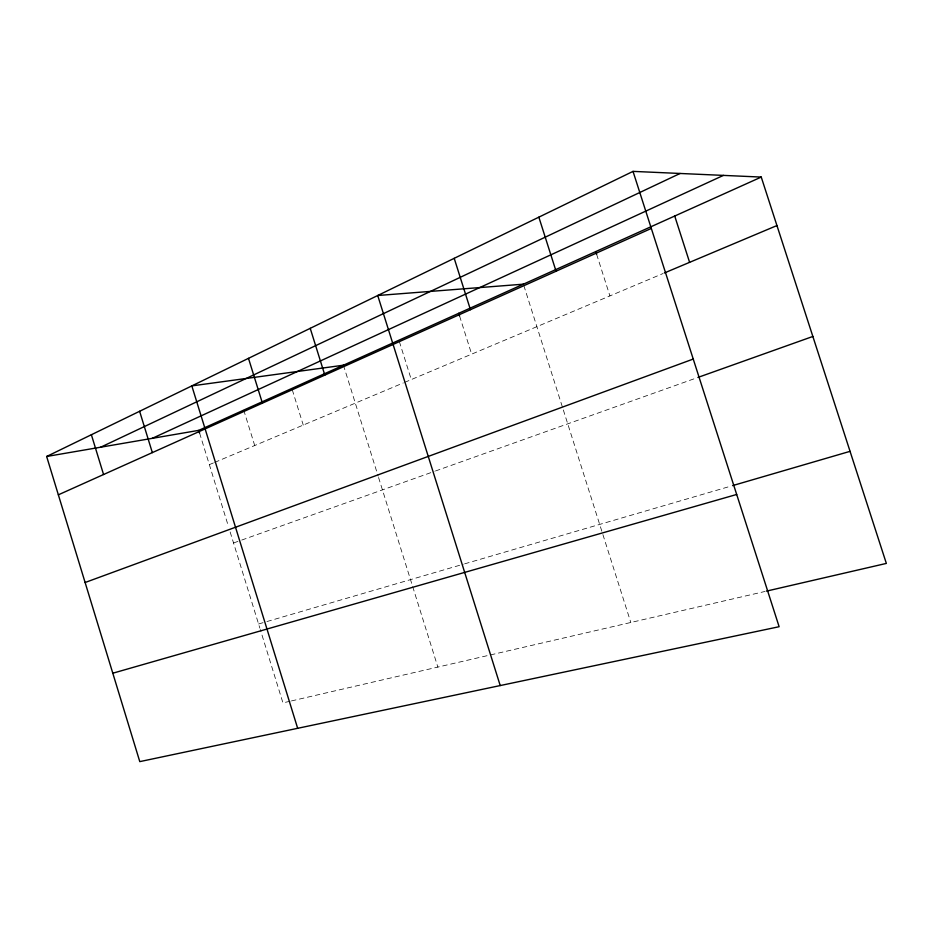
<?xml version="1.0" encoding="UTF-8"?>
<svg xmlns="http://www.w3.org/2000/svg" width="933" height="933" viewBox="0 0 933 933"><rect width="100%" height="100%" fill="white"/><g stroke="black" fill="none" stroke-linecap="round" stroke-linejoin="round"><path stroke-width="0.7" stroke-dasharray="4.67 3.5" d="M209.342 464.634L213.354 462.955M214.683 462.395L403.289 382.938M404.63 382.378L663.036 273.532M233.542 542.971L240.352 540.545M241.717 540.067L434.113 471.48M435.478 470.99L696.543 377.935M258.569 623.979L265.508 621.949M266.908 621.553L463.258 564.232M464.646 563.835L731.215 486.023M290.023 701.254L282.944 702.887L260.284 629.518M291.446 700.928L765.048 591.452M596.642 254.359L609.914 295.913M523.833 285.545L562.891 408.572M563.334 409.96L630.813 622.486M459.596 316.019L471.643 354.155M399.359 341.583L411.29 379.579M343.449 365.211L378.145 476.122M378.565 477.498L412.246 585.189M412.678 586.577L437.857 667.083M292.274 389.796L303.26 425.086M243.735 410.112L254.721 445.531M199.604 433.11L228.457 526.48M230.148 531.973L259.852 628.131"/><path stroke-width="1.4" d="M633.017 171.38L779.125 626.708L139.787 761.62L46.65 456.482L633.017 171.38L761.246 177.072L886.35 563.415L766.46 591.125M100.671 447.21L680.075 173.468M152.242 438.347L723.413 175.392M46.65 456.482L198.764 430.358L761.246 177.072M58.359 494.828L651.327 228.433M664.366 272.972L776.944 225.553M85.113 582.507L693.242 359.053M697.896 377.445L812.853 336.463M732.603 485.615L850.056 451.339M112.8 673.218L736.697 494.467M343.449 365.211L191.825 385.889L297.662 728.3M523.401 284.18L377.725 295.504L500.216 685.557M674.722 216.036L689.604 262.336M595.755 251.595L596.642 254.359M538.854 217.167L556.068 271.235M454.208 258.324L470.454 309.698M458.733 313.29L459.596 316.019M310.223 328.323L324.836 375.113M248.493 358.342L262.418 403.161M198.764 430.358L199.604 433.11M139.623 411.278L152.336 452.61M91.376 434.731L103.563 474.524"/></g></svg>
